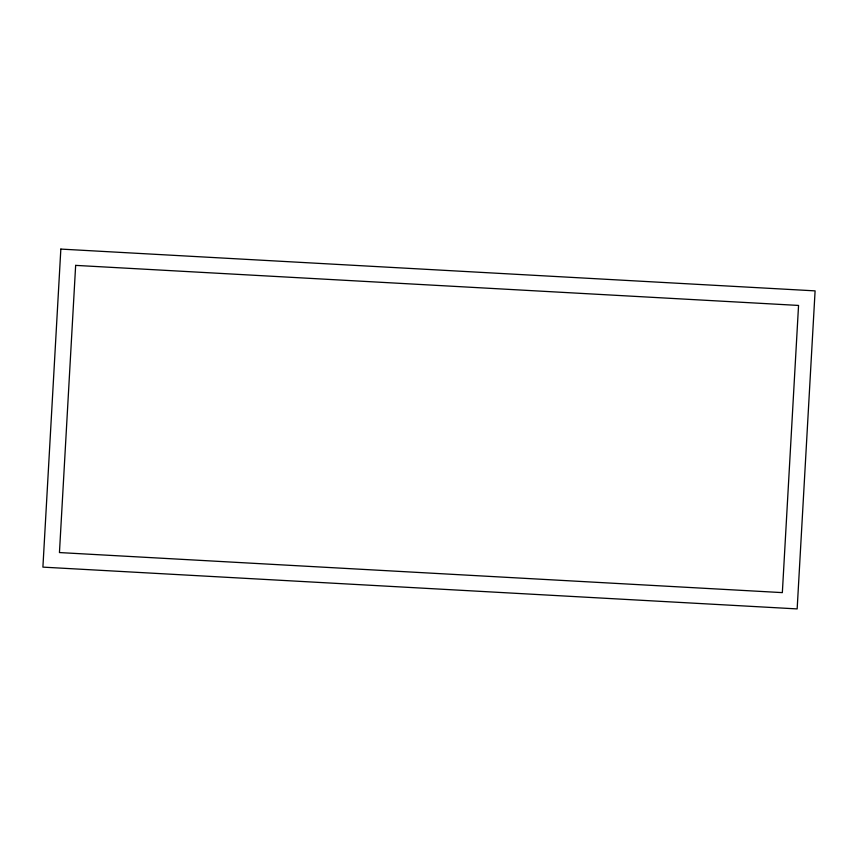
<?xml version="1.0" encoding="UTF-8"?>
<svg xmlns="http://www.w3.org/2000/svg" width="858" height="858" viewBox="0 0 858 858"><rect width="100%" height="100%" fill="white"/><g stroke="black" fill="none" stroke-linecap="round" stroke-linejoin="round"><path stroke-width="1.29" d="M60.843 249.088L42.9 567.127L797.157 608.912L815.1 290.873L60.843 249.088M75.654 265.379L59.449 552.563L782.346 592.621L798.551 305.437L75.654 265.379"/></g></svg>
